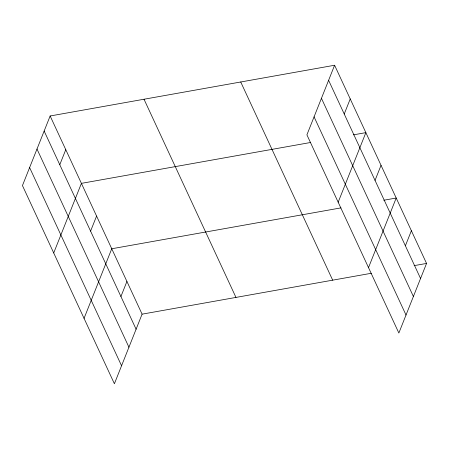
<?xml version="1.0" encoding="UTF-8"?>
<svg xmlns="http://www.w3.org/2000/svg" width="449" height="449" viewBox="0 0 449 449"><rect width="100%" height="100%" fill="white"/><g stroke="black" fill="none" stroke-linecap="round" stroke-linejoin="round"><path stroke-width="0.67" d="M50.142 115.982L22.45 185.572L114.4 383.755L142.092 314.16L50.142 115.982L334.6 65.245L426.55 263.428L398.858 333.018L306.908 134.84L334.6 65.245M59.779 164.738L65.773 149.674M53.712 252.955L81.409 183.36L310.646 142.479M90.58 231.128L96.58 216.064M84.058 318.352L111.75 248.763L340.987 207.876M120.927 296.525L126.921 281.461M344.237 114.007L350.231 98.937M338.17 202.218L365.862 132.629L353.442 134.846M375.038 180.391L381.033 165.327M368.511 267.621L396.209 198.026L383.783 200.243M405.385 245.794L411.379 230.724M142.092 314.16L371.334 273.273M414.124 265.64L426.55 263.428M328.606 80.315L420.556 278.492M321.445 98.309L413.394 296.486M314.07 116.847L406.014 315.024M240.731 81.987L332.681 280.17M144.017 99.24L235.966 297.418M44.148 131.046L136.098 329.224M36.986 149.04L128.936 347.217M29.612 167.578L121.561 365.761"/></g></svg>
